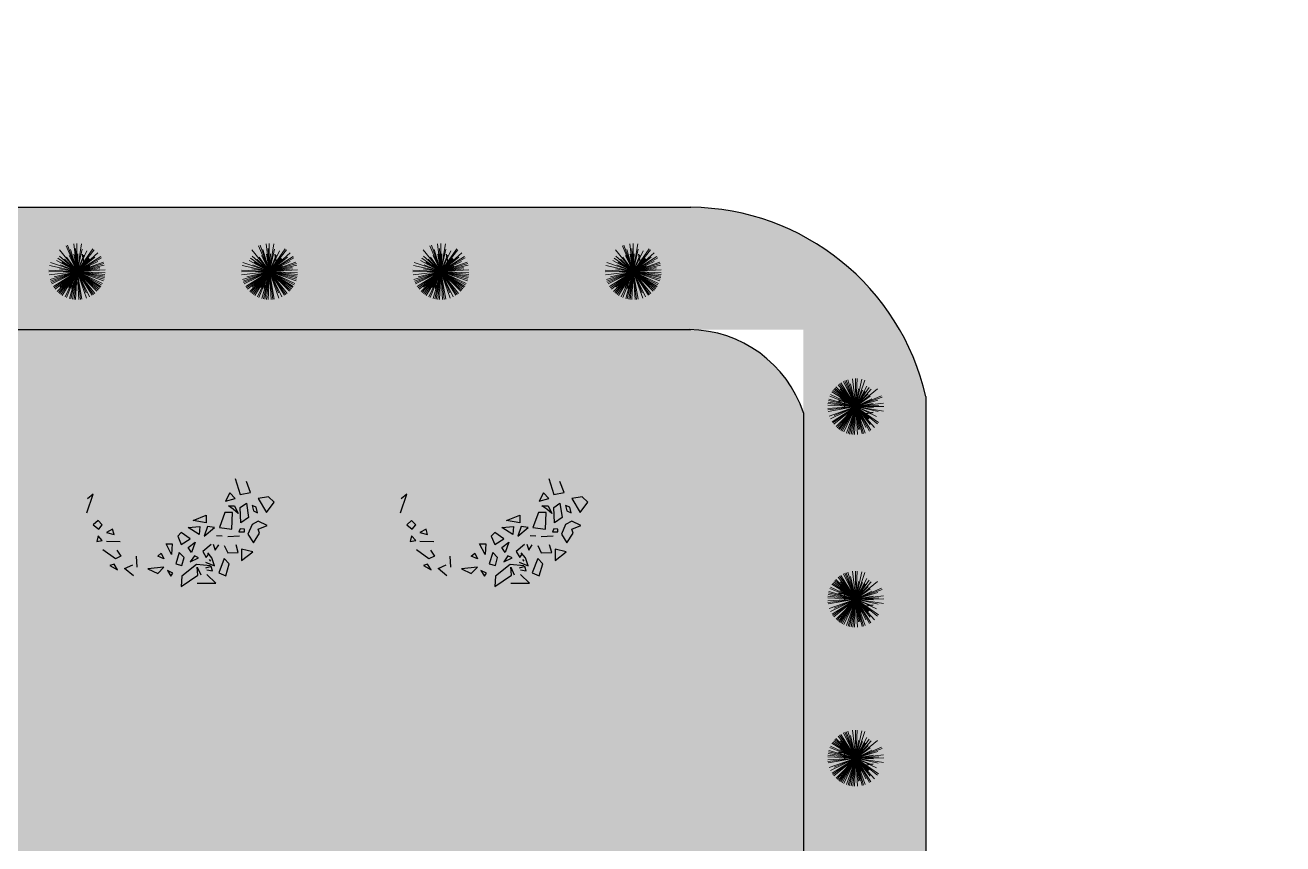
# Model space of a CAD drawing. Header units: millimetres. Extents: x -1544140 to 7445918, y -1294905 to 2019878.
# Drawn here: x 2049811 to 2052443, y 28277 to 29990 of the extents above; entities that cross this region are included whole.
import ezdxf

# ---------------------------------------------------------------- set-up
doc = ezdxf.new("R2010")
doc.units = ezdxf.units.MM
doc.header["$MEASUREMENT"] = 0
doc.layers.add('marc det', color=74, linetype='Continuous', lineweight=18)
picture_1 = doc.add_image_def('image5.png', size_in_pixel=(1482, 826))

msp = doc.modelspace()

# ---------------------------------------------------------------- hatches: boundary and pattern name
at = {"true_color": 0x8dc133, "transparency": 33554687}
h = msp.add_hatch(color=65, dxfattribs=at)
h.dxf.hatch_style = 1
h.paths.add_polyline_path([(2051695.9, 26910.2, -0.388077), (2051418.7, 26598), (2048355.9, 26598, -0.416277), (2047787.9, 27008.6), (2047787.9, 28978.7, -0.394381), (2048149.8, 29609), (2051192.1, 29609, -0.352206), (2051695.9, 29213.3)])
h.paths.add_polyline_path([(2048044, 26854.1), (2048044, 29352.9), (2051439.8, 29352.9), (2051439.8, 26854.1)], flags=16)
at = {"true_color": 0xb8d93f, "transparency": 33554687}
h = msp.add_hatch(color=63, dxfattribs=at)
h.dxf.hatch_style = 1
h.paths.add_polyline_path([(2051399.8, 26854.1, 0.351898), (2051439.8, 26907.7), (2051439.8, 29178.9, 0.326949), (2051193.8, 29352.9), (2048194.7, 29352.9, 0.386529), (2048044, 29013.2), (2048044, 27032.3, 0.417198), (2048331.2, 26854.1)])
at = {"layer": 'marc det'}
for points in [[(2050033.9, 29178.9), (2049995.4, 29168.5), (2049982.8, 29152.3), (2049959.6, 29119.7), (2049935.1, 29116.8), (2049931.9, 29088.7), (2049941.3, 29076.8), (2049934.2, 29058.9), (2049907.2, 29008.3), (2049915.9, 28990.8), (2049930.8, 28969), (2049931, 28949.8), (2049901.5, 28938.5), (2049942.6, 28935.6), (2049937.5, 28916.7), (2049950.8, 28902.9), (2049952.5, 28885.3), (2049972.7, 28863.2), (2049979.4, 28838.4), (2049998, 28824.2), (2050011.6, 28826.9), (2050029.4, 28816.7), (2050037.5, 28793.5), (2050043.2, 28764.4), (2050049.5, 28786.3), (2050068.9, 28803.8), (2050093.3, 28796.3), (2050109.5, 28785.7), (2050129.3, 28792.3), (2050150.4, 28792.4), (2050164, 28777.2), (2050169.4, 28794.7), (2050191.5, 28807.3), (2050214.6, 28806.4), (2050238.8, 28818), (2050246.1, 28834.5), (2050258.8, 28841.2), (2050275.8, 28844.5), (2050281.8, 28867.7), (2050293.3, 28880.9), (2050324.3, 28884.3), (2050348.2, 28879.4), (2050327.9, 28893.2), (2050312.6, 28908.1), (2050313.4, 28922), (2050327.2, 28941.2), (2050338.6, 28964), (2050336.6, 28982.9), (2050339.9, 29028.9), (2050378.3, 29048.8), (2050331.3, 29045.7), (2050318.3, 29067.2), (2050316.1, 29087.4), (2050301.9, 29114.8), (2050284.9, 29129.3), (2050277.1, 29151.1), (2050259.8, 29158.7), (2050237.2, 29174.9), (2050218.6, 29173.1), (2050219.1, 29204.3), (2050199.3, 29179.8), (2050192, 29199), (2050182.2, 29203.9), (2050158.7, 29210.8), (2050153.8, 29205.2), (2050110.3, 29202.1), (2050098.3, 29209.4), (2050077.1, 29201.1), (2050060.8, 29203.4), (2050044.2, 29224.8), (2050028.9, 29249.3), (2050035.2, 29225.8), (2050041.7, 29192.8)], [(2050690.1, 29178.9), (2050651.7, 29168.5), (2050639, 29152.3), (2050615.8, 29119.7), (2050591.4, 29116.8), (2050588.1, 29088.7), (2050597.5, 29076.8), (2050590.4, 29058.9), (2050563.4, 29008.3), (2050572.1, 28990.8), (2050587, 28969), (2050587.3, 28949.8), (2050557.8, 28938.5), (2050598.9, 28935.6), (2050593.8, 28916.7), (2050607.1, 28902.9), (2050608.7, 28885.3), (2050628.9, 28863.2), (2050635.6, 28838.4), (2050654.2, 28824.2), (2050667.8, 28826.9), (2050685.7, 28816.7), (2050693.7, 28793.5), (2050699.5, 28764.4), (2050705.7, 28786.3), (2050725.2, 28803.8), (2050749.6, 28796.3), (2050765.7, 28785.7), (2050785.6, 28792.3), (2050806.7, 28792.4), (2050820.2, 28777.2), (2050825.6, 28794.7), (2050847.8, 28807.3), (2050870.9, 28806.4), (2050895, 28818), (2050902.3, 28834.5), (2050915.1, 28841.2), (2050932, 28844.5), (2050938, 28867.7), (2050949.5, 28880.9), (2050980.6, 28884.3), (2051004.4, 28879.4), (2050984.1, 28893.2), (2050968.8, 28908.1), (2050969.6, 28922), (2050983.5, 28941.2), (2050994.8, 28964), (2050992.9, 28982.9), (2050996.2, 29028.9), (2051034.5, 29048.8), (2050987.6, 29045.7), (2050974.5, 29067.2), (2050972.3, 29087.4), (2050958.1, 29114.8), (2050941.2, 29129.3), (2050933.4, 29151.1), (2050916, 29158.7), (2050893.5, 29174.9), (2050874.8, 29173.1), (2050875.3, 29204.3), (2050855.5, 29179.8), (2050848.2, 29199), (2050838.4, 29203.9), (2050814.9, 29210.8), (2050810, 29205.2), (2050766.6, 29202.1), (2050754.6, 29209.4), (2050733.3, 29201.1), (2050717, 29203.4), (2050700.5, 29224.8), (2050685.1, 29249.3), (2050691.5, 29225.8), (2050698, 29192.8)]]:
    msp.add_hatch(color=102, dxfattribs=at).paths.add_polyline_path(points)

# ---------------------------------------------------------------- linework, layer by layer
at = {"color": 116, "lineweight": -2, "true_color": 0x136734}
for p, q in [((2049934.4, 29492.1), (2049931.1, 29510.9)), ((2050337.1, 29492.1), (2050333.8, 29510.9)), ((2050695.9, 29492.1), (2050692.6, 29510.9)), ((2051098.7, 29492.1), (2051095.4, 29510.9)), ((2051566.9, 29176.8), (2051585.7, 29180.2)), ((2051566.9, 28774.1), (2051585.7, 28777.4)), ((2051566.9, 28441.4), (2051585.7, 28444.7))]:
    msp.add_line(p, q, dxfattribs=at)
at = {"color": 116, "true_color": 0x136734}
for p, q in [((2049908.3, 29463.1), (2049908.3, 29438.2)), ((2050311, 29463.1), (2050311, 29438.2)), ((2050669.8, 29463.1), (2050669.8, 29438.2)), ((2051072.5, 29463.1), (2051072.5, 29438.2)), ((2049895.8, 29450.6), (2049920.7, 29450.6)), ((2050298.6, 29450.6), (2050323.5, 29450.6)), ((2050657.3, 29450.6), (2050682.2, 29450.6)), ((2051060.1, 29450.6), (2051085, 29450.6)), ((2051537.9, 29203), (2051513, 29203)), ((2051525.4, 29215.4), (2051525.4, 29190.5)), ((2051537.9, 28800.2), (2051513, 28800.2)), ((2051525.4, 28812.7), (2051525.4, 28787.8)), ((2051537.9, 28467.5), (2051513, 28467.5)), ((2051525.4, 28480), (2051525.4, 28455.1))]:
    msp.add_line(p, q, dxfattribs=at)
at = {"color": 96}
for p, q in [((2050250.7, 29041.7), (2050260.9, 29007.8)), ((2050907, 29041.7), (2050917.1, 29007.8)), ((2049940.2, 28969.3), (2049953.3, 29008.9)), ((2049953.3, 29008.9), (2049941.6, 28998.7)), ((2050239.1, 29011.2), (2050230.4, 28994.2)), ((2050250.7, 28999.9), (2050239.1, 29011.2)), ((2050260.9, 29007.8), (2050282.7, 29012.3)), ((2050282.7, 29012.3), (2050274, 29034.9)), ((2050596.4, 28969.3), (2050609.5, 29008.9)), ((2050609.5, 29008.9), (2050597.9, 28998.7)), ((2050895.4, 29011.2), (2050886.7, 28994.2)), ((2050907, 28999.9), (2050895.4, 29011.2)), ((2050917.1, 29007.8), (2050938.9, 29012.3)), ((2050938.9, 29012.3), (2050930.2, 29034.9)), ((2050230.4, 28994.2), (2050250.7, 28999.9)), ((2050236.2, 28984), (2050249.3, 28984)), ((2050246.4, 28977.2), (2050236.2, 28984)), ((2050249.3, 28984), (2050256.6, 28968.2)), ((2050260.9, 28980.6), (2050274, 28989.7)), ((2050274, 28989.7), (2050278.3, 28960.2)), ((2050294.3, 28981.7), (2050285.6, 28985.1)), ((2050285.6, 28985.1), (2050288.5, 28973.8)), ((2050320.4, 29003.2), (2050298.6, 28999.9)), ((2050298.6, 28999.9), (2050316.1, 28970.4)), ((2050316.1, 28970.4), (2050332, 28991.9)), ((2050332, 28991.9), (2050320.4, 29003.2)), ((2050886.7, 28994.2), (2050907, 28999.9)), ((2050892.5, 28984), (2050905.5, 28984)), ((2050902.6, 28977.2), (2050892.5, 28984)), ((2050905.5, 28984), (2050912.8, 28968.2)), ((2050917.1, 28980.6), (2050930.2, 28989.7)), ((2050930.2, 28989.7), (2050934.6, 28960.2)), ((2050950.5, 28981.7), (2050941.8, 28985.1)), ((2050941.8, 28985.1), (2050944.7, 28973.8)), ((2050976.6, 29003.2), (2050954.9, 28999.9)), ((2050954.9, 28999.9), (2050972.3, 28970.4)), ((2050972.3, 28970.4), (2050988.3, 28991.9)), ((2050988.3, 28991.9), (2050976.6, 29003.2)), ((2050162.2, 28953.4), (2050189.8, 28964.8)), ((2050189.8, 28964.8), (2050189.8, 28948.9)), ((2050229, 28970.4), (2050217.4, 28938.7)), ((2050244.9, 28970.4), (2050229, 28970.4)), ((2050243.5, 28935.3), (2050244.9, 28970.4)), ((2050256.6, 28968.2), (2050246.4, 28977.2)), ((2050262.4, 28948.9), (2050260.9, 28980.6)), ((2050278.3, 28960.2), (2050262.4, 28948.9)), ((2050288.5, 28973.8), (2050297.2, 28969.3)), ((2050297.2, 28969.3), (2050294.3, 28981.7)), ((2050818.5, 28953.4), (2050846, 28964.8)), ((2050846, 28964.8), (2050846, 28948.9)), ((2050885.2, 28970.4), (2050873.6, 28938.7)), ((2050901.2, 28970.4), (2050885.2, 28970.4)), ((2050899.7, 28935.3), (2050901.2, 28970.4)), ((2050912.8, 28968.2), (2050902.6, 28977.2)), ((2050918.6, 28948.9), (2050917.1, 28980.6)), ((2050934.6, 28960.2), (2050918.6, 28948.9)), ((2050944.7, 28973.8), (2050953.4, 28969.3)), ((2050953.4, 28969.3), (2050950.5, 28981.7)), ((2049963.4, 28953.4), (2049953.3, 28944.4)), ((2049953.3, 28944.4), (2049964.9, 28935.3)), ((2049972.1, 28944.4), (2049963.4, 28953.4)), ((2049964.9, 28935.3), (2049972.1, 28944.4)), ((2049993.9, 28935.3), (2049980.8, 28928.5)), ((2049996.8, 28924), (2049993.9, 28935.3)), ((2050152.1, 28938.7), (2050176.7, 28941)), ((2050175.3, 28924), (2050152.1, 28938.7)), ((2050189.8, 28948.9), (2050162.2, 28953.4)), ((2050176.7, 28941), (2050175.3, 28924)), ((2050192.7, 28941), (2050185.4, 28920.6)), ((2050185.4, 28920.6), (2050207.2, 28938.7)), ((2050207.2, 28938.7), (2050192.7, 28941)), ((2050217.4, 28938.7), (2050243.5, 28935.3)), ((2050260.9, 28936.4), (2050258, 28929.7)), ((2050269.6, 28935.3), (2050260.9, 28936.4)), ((2050269.6, 28929.7), (2050269.6, 28935.3)), ((2050285.6, 28945.5), (2050276.9, 28925.1)), ((2050298.6, 28952.3), (2050285.6, 28945.5)), ((2050317.5, 28943.2), (2050298.6, 28952.3)), ((2050298.6, 28935.3), (2050317.5, 28943.2)), ((2050301.6, 28927.4), (2050298.6, 28935.3)), ((2050619.6, 28953.4), (2050609.5, 28944.4)), ((2050609.5, 28944.4), (2050621.1, 28935.3)), ((2050628.4, 28944.4), (2050619.6, 28953.4)), ((2050621.1, 28935.3), (2050628.4, 28944.4)), ((2050650.1, 28935.3), (2050637.1, 28928.5)), ((2050653, 28924), (2050650.1, 28935.3)), ((2050808.3, 28938.7), (2050833, 28941)), ((2050831.5, 28924), (2050808.3, 28938.7)), ((2050846, 28948.9), (2050818.5, 28953.4)), ((2050833, 28941), (2050831.5, 28924)), ((2050848.9, 28941), (2050841.7, 28920.6)), ((2050841.7, 28920.6), (2050863.5, 28938.7)), ((2050863.5, 28938.7), (2050848.9, 28941)), ((2050873.6, 28938.7), (2050899.7, 28935.3)), ((2050917.1, 28936.4), (2050914.2, 28929.7)), ((2050925.9, 28935.3), (2050917.1, 28936.4)), ((2050925.9, 28929.7), (2050925.9, 28935.3)), ((2050941.8, 28945.5), (2050933.1, 28925.1)), ((2050954.9, 28952.3), (2050941.8, 28945.5)), ((2050973.7, 28943.2), (2050954.9, 28952.3)), ((2050954.9, 28935.3), (2050973.7, 28943.2)), ((2050957.8, 28927.4), (2050954.9, 28935.3)), ((2049963.4, 28921.7), (2049960.5, 28909.3)), ((2049960.5, 28909.3), (2049972.1, 28911.6)), ((2049972.1, 28911.6), (2049963.4, 28921.7)), ((2049980.8, 28928.5), (2049996.8, 28924)), ((2049980.8, 28910.4), (2050009.9, 28909.3)), ((2050117.2, 28882.1), (2050105.6, 28904.8)), ((2050105.6, 28904.8), (2050118.7, 28904.8)), ((2050118.7, 28904.8), (2050117.2, 28882.1)), ((2050137.6, 28928.5), (2050130.3, 28920.6)), ((2050130.3, 28920.6), (2050137.6, 28903.6)), ((2050156.4, 28914.9), (2050137.6, 28928.5)), ((2050137.6, 28903.6), (2050156.4, 28914.9)), ((2050152.1, 28896.8), (2050166.6, 28908.2)), ((2050166.6, 28908.2), (2050159.3, 28886.7)), ((2050200, 28903.6), (2050182.5, 28888.9)), ((2050204.4, 28903.8), (2050208.7, 28891.3)), ((2050223.2, 28920.6), (2050211.6, 28921.7)), ((2050259.5, 28920.6), (2050234.8, 28919.5)), ((2050258, 28929.7), (2050269.6, 28929.7)), ((2050276.9, 28925.1), (2050288.5, 28907)), ((2050288.5, 28907), (2050301.6, 28927.4)), ((2050619.6, 28921.7), (2050616.7, 28909.3)), ((2050616.7, 28909.3), (2050628.4, 28911.6)), ((2050628.4, 28911.6), (2050619.6, 28921.7)), ((2050637.1, 28928.5), (2050653, 28924)), ((2050637.1, 28910.4), (2050666.1, 28909.3)), ((2050773.5, 28882.1), (2050761.9, 28904.8)), ((2050761.9, 28904.8), (2050774.9, 28904.8)), ((2050774.9, 28904.8), (2050773.5, 28882.1)), ((2050793.8, 28928.5), (2050786.5, 28920.6)), ((2050786.5, 28920.6), (2050793.8, 28903.6)), ((2050812.7, 28914.9), (2050793.8, 28928.5)), ((2050793.8, 28903.6), (2050812.7, 28914.9)), ((2050808.3, 28896.8), (2050822.8, 28908.2)), ((2050822.8, 28908.2), (2050815.6, 28886.7)), ((2050856.2, 28903.6), (2050838.8, 28888.9)), ((2050860.6, 28903.8), (2050865, 28891.3)), ((2050879.4, 28920.6), (2050867.8, 28921.7)), ((2050915.7, 28920.6), (2050891, 28919.5)), ((2050914.2, 28929.7), (2050925.9, 28929.7)), ((2050933.1, 28925.1), (2050944.7, 28907)), ((2050944.7, 28907), (2050957.8, 28927.4)), ((2049999.8, 28873.2), (2049973.7, 28892.5)), ((2050011.4, 28878.9), (2049999.8, 28873.2)), ((2050002.7, 28891.3), (2050011.4, 28878.9)), ((2050043.2, 28878.7), (2050044.7, 28856.1)), ((2050088.2, 28878.7), (2050095.5, 28885.5)), ((2050101.3, 28873.1), (2050088.2, 28878.7)), ((2050095.5, 28885.5), (2050101.3, 28873.1)), ((2050133.2, 28886.7), (2050126, 28862.9)), ((2050143.4, 28876.5), (2050133.2, 28886.7)), ((2050159.3, 28886.7), (2050152.1, 28896.8)), ((2050165.1, 28879.9), (2050156.4, 28867.4)), ((2050173.8, 28875.3), (2050165.1, 28879.9)), ((2050182.5, 28888.9), (2050189.8, 28876.5)), ((2050189.8, 28876.5), (2050195.6, 28884.4)), ((2050201.5, 28875.5), (2050192.8, 28885.7)), ((2050208.7, 28891.3), (2050216, 28902.7)), ((2050227.6, 28901.5), (2050234.9, 28885.7)), ((2050234.9, 28885.7), (2050256.6, 28886.8)), ((2050256.6, 28886.8), (2050252.3, 28902.7)), ((2050287, 28887.8), (2050263.8, 28893.4)), ((2050263.8, 28893.4), (2050263.8, 28869.7)), ((2050263.8, 28869.7), (2050287, 28887.8)), ((2050656, 28873.2), (2050629.9, 28892.5)), ((2050667.6, 28878.9), (2050656, 28873.2)), ((2050658.9, 28891.3), (2050667.6, 28878.9)), ((2050699.5, 28878.7), (2050700.9, 28856.1)), ((2050744.5, 28878.7), (2050751.7, 28885.5)), ((2050757.5, 28873.1), (2050744.5, 28878.7)), ((2050751.7, 28885.5), (2050757.5, 28873.1)), ((2050789.4, 28886.7), (2050782.2, 28862.9)), ((2050799.6, 28876.5), (2050789.4, 28886.7)), ((2050815.6, 28886.7), (2050808.3, 28896.8)), ((2050821.4, 28879.9), (2050812.7, 28867.4)), ((2050830.1, 28875.3), (2050821.4, 28879.9)), ((2050838.8, 28888.9), (2050846, 28876.5)), ((2050846, 28876.5), (2050851.8, 28884.4)), ((2050857.7, 28875.5), (2050849, 28885.7)), ((2050865, 28891.3), (2050872.2, 28902.7)), ((2050883.9, 28901.5), (2050891.1, 28885.7)), ((2050891.1, 28885.7), (2050912.9, 28886.8)), ((2050912.9, 28886.8), (2050908.5, 28902.7)), ((2050943.3, 28887.8), (2050920, 28893.4)), ((2050920, 28893.4), (2050920, 28869.7)), ((2050920, 28869.7), (2050943.3, 28887.8)), ((2049996.9, 28861.9), (2049988.2, 28859.6)), ((2049988.2, 28859.6), (2050004.1, 28850.6)), ((2050004.1, 28850.6), (2049996.9, 28861.9)), ((2050018.6, 28852.8), (2050036.1, 28860.8)), ((2050037.5, 28838.1), (2050018.6, 28852.8)), ((2050101.3, 28856.1), (2050067.9, 28852.7)), ((2050067.9, 28852.7), (2050088.2, 28842.5)), ((2050088.2, 28842.5), (2050101.3, 28856.1)), ((2050126, 28862.9), (2050139, 28859.5)), ((2050139, 28859.5), (2050143.4, 28876.5)), ((2050169.5, 28861.7), (2050139, 28836.9)), ((2050156.4, 28867.4), (2050173.8, 28875.3)), ((2050198.5, 28858.4), (2050169.5, 28861.7)), ((2050172.4, 28839.1), (2050170.9, 28856.1)), ((2050170.9, 28856.1), (2050178.2, 28840.2)), ((2050188.4, 28866.4), (2050207.3, 28858.5)), ((2050200, 28857.4), (2050188.4, 28854)), ((2050195.6, 28871.9), (2050198.5, 28868.5)), ((2050202.9, 28848.3), (2050200, 28857.4)), ((2050207.3, 28858.5), (2050201.5, 28875.5)), ((2050227.6, 28874.3), (2050216, 28843.8)), ((2050237.8, 28863), (2050227.6, 28874.3)), ((2050230.5, 28838.1), (2050237.8, 28863)), ((2050653.1, 28861.9), (2050644.4, 28859.6)), ((2050644.4, 28859.6), (2050660.4, 28850.6)), ((2050660.4, 28850.6), (2050653.1, 28861.9)), ((2050674.9, 28852.8), (2050692.3, 28860.8)), ((2050693.7, 28838.1), (2050674.9, 28852.8)), ((2050757.5, 28856.1), (2050724.1, 28852.7)), ((2050724.1, 28852.7), (2050744.5, 28842.5)), ((2050744.5, 28842.5), (2050757.5, 28856.1)), ((2050782.2, 28862.9), (2050795.2, 28859.5)), ((2050795.2, 28859.5), (2050799.6, 28876.5)), ((2050825.7, 28861.7), (2050795.2, 28836.9)), ((2050812.7, 28867.4), (2050830.1, 28875.3)), ((2050854.8, 28858.4), (2050825.7, 28861.7)), ((2050828.6, 28839.1), (2050827.2, 28856.1)), ((2050827.2, 28856.1), (2050834.4, 28840.2)), ((2050844.7, 28866.4), (2050863.5, 28858.5)), ((2050856.3, 28857.4), (2050844.7, 28854)), ((2050851.8, 28871.9), (2050854.8, 28868.5)), ((2050859.2, 28848.3), (2050856.3, 28857.4)), ((2050863.5, 28858.5), (2050857.7, 28875.5)), ((2050883.9, 28874.3), (2050872.2, 28843.8)), ((2050894, 28863), (2050883.9, 28874.3)), ((2050886.8, 28838.1), (2050894, 28863)), ((2050120.2, 28843.6), (2050108.5, 28849.3)), ((2050108.5, 28849.3), (2050115.8, 28836.9)), ((2050115.8, 28836.9), (2050120.2, 28843.6)), ((2050137.6, 28815.3), (2050172.4, 28839.1)), ((2050139, 28836.9), (2050137.6, 28815.3)), ((2050191.3, 28850.6), (2050202.9, 28848.3)), ((2050210.2, 28822.3), (2050191.3, 28840.4)), ((2050216, 28843.8), (2050230.5, 28838.1)), ((2050776.4, 28843.6), (2050764.8, 28849.3)), ((2050764.8, 28849.3), (2050772, 28836.9)), ((2050772, 28836.9), (2050776.4, 28843.6)), ((2050793.8, 28815.3), (2050828.6, 28839.1)), ((2050795.2, 28836.9), (2050793.8, 28815.3)), ((2050847.6, 28850.6), (2050859.2, 28848.3)), ((2050866.4, 28822.3), (2050847.6, 28840.4)), ((2050872.2, 28843.8), (2050886.8, 28838.1)), ((2050171, 28822.3), (2050210.2, 28822.3)), ((2050827.2, 28822.3), (2050866.4, 28822.3))]:
    msp.add_line(p, q, dxfattribs=at)
for points in [[(2048149.8, 29609), (2051203.8, 29609)], [(2048194.7, 29352.9), (2051203.8, 29352.9)], [(2051695.9, 29213.3), (2051695.9, 26901.4)], [(2051439.8, 29178.9), (2051439.8, 26901.4)]]:
    msp.add_lwpolyline(points)
for radius, start in [(511.2, 13.0477), (255.1, 18.5111)]:
    msp.add_arc((2051198, 29097.9), radius, start, 89.3419)
at = {"layer": 'marc det', "color": 116, "true_color": 0x136734}
for p, q in [((2049919.4, 29474.5), (2049882.5, 29520.2)), ((2049919.4, 29474.5), (2049896.6, 29528.6)), ((2049919.4, 29474.5), (2049899.6, 29529.8)), ((2049919.4, 29474.5), (2049905.7, 29520.9)), ((2049919.4, 29474.5), (2049912.4, 29532.8)), ((2049919.4, 29474.5), (2049912.9, 29511)), ((2049919.4, 29474.5), (2049916.4, 29522.7)), ((2049918.8, 29473.8), (2049952.5, 29521.9)), ((2049952.5, 29521.9), (2049918.8, 29473.8)), ((2049918.8, 29473.8), (2049955.2, 29520)), ((2049919.4, 29474.5), (2049919, 29533.2)), ((2049919.4, 29474.5), (2049928.9, 29532.4)), ((2049919.4, 29474.5), (2049929.8, 29521.6)), ((2049919.4, 29474.5), (2049940, 29518)), ((2049919.4, 29474.5), (2049962.9, 29513.9)), ((2049919.4, 29474.5), (2049921.2, 29511.5)), ((2050322.1, 29474.5), (2050285.2, 29520.2)), ((2050322.1, 29474.5), (2050299.3, 29528.6)), ((2050322.1, 29474.5), (2050302.4, 29529.8)), ((2050322.1, 29474.5), (2050308.4, 29520.9)), ((2050322.1, 29474.5), (2050315.2, 29532.8)), ((2050322.1, 29474.5), (2050315.7, 29511)), ((2050322.1, 29474.5), (2050319.1, 29522.7)), ((2050321.6, 29473.8), (2050355.3, 29521.9)), ((2050355.3, 29521.9), (2050321.6, 29473.8)), ((2050321.6, 29473.8), (2050357.9, 29520)), ((2050322.1, 29474.5), (2050321.8, 29533.2)), ((2050322.1, 29474.5), (2050331.6, 29532.4)), ((2050322.1, 29474.5), (2050332.6, 29521.6)), ((2050322.1, 29474.5), (2050342.8, 29518)), ((2050322.1, 29474.5), (2050365.7, 29513.9)), ((2050322.1, 29474.5), (2050324, 29511.5)), ((2050680.9, 29474.5), (2050644, 29520.2)), ((2050680.9, 29474.5), (2050658.1, 29528.6)), ((2050680.9, 29474.5), (2050661.2, 29529.8)), ((2050680.9, 29474.5), (2050667.2, 29520.9)), ((2050680.9, 29474.5), (2050674, 29532.8)), ((2050680.9, 29474.5), (2050674.5, 29511)), ((2050680.9, 29474.5), (2050677.9, 29522.7)), ((2050680.3, 29473.8), (2050714, 29521.9)), ((2050714, 29521.9), (2050680.3, 29473.8)), ((2050680.3, 29473.8), (2050716.7, 29520)), ((2050680.9, 29474.5), (2050680.5, 29533.2)), ((2050680.9, 29474.5), (2050690.4, 29532.4)), ((2050680.9, 29474.5), (2050691.4, 29521.6)), ((2050680.9, 29474.5), (2050701.6, 29518)), ((2050680.9, 29474.5), (2050724.5, 29513.9)), ((2050680.9, 29474.5), (2050682.8, 29511.5)), ((2051083.6, 29474.5), (2051046.7, 29520.2)), ((2051083.6, 29474.5), (2051060.8, 29528.6)), ((2051083.6, 29474.5), (2051063.9, 29529.8)), ((2051083.6, 29474.5), (2051070, 29520.9)), ((2051083.6, 29474.5), (2051076.7, 29532.8)), ((2051083.6, 29474.5), (2051077.2, 29511)), ((2051083.6, 29474.5), (2051080.6, 29522.7)), ((2051083.1, 29473.8), (2051116.8, 29521.9)), ((2051116.8, 29521.9), (2051083.1, 29473.8)), ((2051083.1, 29473.8), (2051119.4, 29520)), ((2051083.6, 29474.5), (2051083.3, 29533.2)), ((2051083.6, 29474.5), (2051093.1, 29532.4)), ((2051083.6, 29474.5), (2051094.1, 29521.6)), ((2051083.6, 29474.5), (2051104.3, 29518)), ((2051083.6, 29474.5), (2051127.2, 29513.9)), ((2051083.6, 29474.5), (2051085.5, 29511.5)), ((2049919.4, 29474.5), (2049862, 29487.2)), ((2049919.4, 29474.5), (2049863.8, 29493.5)), ((2049919.4, 29474.5), (2049876.6, 29497.7)), ((2049919.4, 29474.5), (2049879.5, 29502.4)), ((2049879.5, 29502.4), (2049919.4, 29474.5)), ((2049919.4, 29474.5), (2049882.9, 29506.6)), ((2049919.4, 29474.5), (2049884.7, 29488.6)), ((2049919.4, 29474.5), (2049887.6, 29494.2)), ((2049919.4, 29474.5), (2049892.8, 29500.7)), ((2049919.4, 29474.5), (2049897.6, 29504.7)), ((2049919.4, 29474.5), (2049903, 29507.9)), ((2049919.4, 29474.5), (2049933.3, 29508.7)), ((2049919.4, 29474.5), (2049968.9, 29506)), ((2049919.4, 29474.5), (2049956.9, 29504.7)), ((2049919.4, 29474.5), (2049970.6, 29503.2)), ((2049919.4, 29474.5), (2049943.8, 29502.2)), ((2049919.4, 29474.5), (2049945.4, 29500.8)), ((2049919.4, 29474.5), (2049962.7, 29495.6)), ((2049919.4, 29474.5), (2049974.7, 29494.2)), ((2049919.4, 29474.5), (2049975.7, 29491.1)), ((2049919.4, 29474.5), (2049976.5, 29487.9)), ((2049919.4, 29474.5), (2049946.4, 29485.9)), ((2049919.4, 29474.5), (2049966.9, 29482.8)), ((2050322.1, 29474.5), (2050264.8, 29487.2)), ((2050322.1, 29474.5), (2050266.6, 29493.5)), ((2050322.1, 29474.5), (2050279.4, 29497.7)), ((2050322.1, 29474.5), (2050282.3, 29502.4)), ((2050282.3, 29502.4), (2050322.1, 29474.5)), ((2050322.1, 29474.5), (2050285.7, 29506.6)), ((2050322.1, 29474.5), (2050287.4, 29488.6)), ((2050322.1, 29474.5), (2050290.3, 29494.2)), ((2050322.1, 29474.5), (2050295.5, 29500.7)), ((2050322.1, 29474.5), (2050300.4, 29504.7)), ((2050322.1, 29474.5), (2050305.8, 29507.9)), ((2050322.1, 29474.5), (2050336.1, 29508.7)), ((2050322.1, 29474.5), (2050371.7, 29506)), ((2050322.1, 29474.5), (2050359.6, 29504.7)), ((2050322.1, 29474.5), (2050373.3, 29503.2)), ((2050322.1, 29474.5), (2050346.6, 29502.2)), ((2050322.1, 29474.5), (2050348.1, 29500.8)), ((2050322.1, 29474.5), (2050365.4, 29495.6)), ((2050322.1, 29474.5), (2050377.4, 29494.2)), ((2050322.1, 29474.5), (2050378.5, 29491.1)), ((2050322.1, 29474.5), (2050379.3, 29487.9)), ((2050322.1, 29474.5), (2050349.2, 29485.9)), ((2050322.1, 29474.5), (2050369.6, 29482.8)), ((2050680.9, 29474.5), (2050623.6, 29487.2)), ((2050680.9, 29474.5), (2050625.3, 29493.5)), ((2050680.9, 29474.5), (2050638.2, 29497.7)), ((2050680.9, 29474.5), (2050641.1, 29502.4)), ((2050641.1, 29502.4), (2050680.9, 29474.5)), ((2050680.9, 29474.5), (2050644.5, 29506.6)), ((2050680.9, 29474.5), (2050646.2, 29488.6)), ((2050680.9, 29474.5), (2050649.1, 29494.2)), ((2050680.9, 29474.5), (2050654.3, 29500.7)), ((2050680.9, 29474.5), (2050659.1, 29504.7)), ((2050680.9, 29474.5), (2050664.5, 29507.9)), ((2050680.9, 29474.5), (2050694.9, 29508.7)), ((2050680.9, 29474.5), (2050730.4, 29506)), ((2050680.9, 29474.5), (2050718.4, 29504.7)), ((2050680.9, 29474.5), (2050732.1, 29503.2)), ((2050680.9, 29474.5), (2050705.4, 29502.2)), ((2050680.9, 29474.5), (2050706.9, 29500.8)), ((2050680.9, 29474.5), (2050724.2, 29495.6)), ((2050680.9, 29474.5), (2050736.2, 29494.2)), ((2050680.9, 29474.5), (2050737.2, 29491.1)), ((2050680.9, 29474.5), (2050738.1, 29487.9)), ((2050680.9, 29474.5), (2050708, 29485.9)), ((2050680.9, 29474.5), (2050728.4, 29482.8)), ((2051083.6, 29474.5), (2051026.3, 29487.2)), ((2051083.6, 29474.5), (2051028.1, 29493.5)), ((2051083.6, 29474.5), (2051040.9, 29497.7)), ((2051083.6, 29474.5), (2051043.8, 29502.4)), ((2051043.8, 29502.4), (2051083.6, 29474.5)), ((2051083.6, 29474.5), (2051047.2, 29506.6)), ((2051083.6, 29474.5), (2051048.9, 29488.6)), ((2051083.6, 29474.5), (2051051.8, 29494.2)), ((2051083.6, 29474.5), (2051057.1, 29500.7)), ((2051083.6, 29474.5), (2051061.9, 29504.7)), ((2051083.6, 29474.5), (2051067.3, 29507.9)), ((2051083.6, 29474.5), (2051097.6, 29508.7)), ((2051083.6, 29474.5), (2051133.2, 29506)), ((2051083.6, 29474.5), (2051121.2, 29504.7)), ((2051083.6, 29474.5), (2051134.9, 29503.2)), ((2051083.6, 29474.5), (2051108.1, 29502.2)), ((2051083.6, 29474.5), (2051109.6, 29500.8)), ((2051083.6, 29474.5), (2051127, 29495.6)), ((2051083.6, 29474.5), (2051139, 29494.2)), ((2051083.6, 29474.5), (2051140, 29491.1)), ((2051083.6, 29474.5), (2051140.8, 29487.9)), ((2051083.6, 29474.5), (2051110.7, 29485.9)), ((2051083.6, 29474.5), (2051131.2, 29482.8)), ((2049919.4, 29474.5), (2049860.6, 29474.1)), ((2049919.4, 29474.5), (2049860.7, 29477.4)), ((2049919.4, 29474.5), (2049861, 29467.5)), ((2049919.4, 29474.5), (2049863, 29457.9)), ((2049919.4, 29474.5), (2049864, 29454.7)), ((2049919.4, 29474.5), (2049865.2, 29451.7)), ((2049919.4, 29474.5), (2049866.6, 29448.7)), ((2049919.4, 29474.5), (2049869.8, 29442.9)), ((2049919.4, 29474.5), (2049871.7, 29440.2)), ((2049919.4, 29474.5), (2049871.8, 29463.3)), ((2049919.4, 29474.5), (2049873.7, 29437.6)), ((2049919.4, 29474.5), (2049878.1, 29432.7)), ((2049919.4, 29474.5), (2049880.5, 29430.4)), ((2049919.4, 29474.5), (2049882.3, 29480.5)), ((2049919.4, 29474.5), (2049883, 29428.3)), ((2049919.4, 29474.5), (2049883.1, 29441.7)), ((2049885.7, 29426.4), (2049919.4, 29474.5)), ((2049919.4, 29474.5), (2049885.7, 29426.4)), ((2049919.4, 29474.5), (2049888.4, 29424.5)), ((2049919.4, 29474.5), (2049894.2, 29421.4)), ((2049919.4, 29474.5), (2049897.2, 29420.1)), ((2049919.4, 29474.5), (2049901.3, 29441.4)), ((2049919.4, 29474.5), (2049903.4, 29417.9)), ((2049919.4, 29474.5), (2049906.6, 29417.1)), ((2049919.4, 29474.5), (2049909.9, 29416.5)), ((2049919.4, 29474.5), (2049913.1, 29416.1)), ((2049919.4, 29474.5), (2049916.4, 29415.8)), ((2049919.4, 29474.5), (2049967.3, 29480.1)), ((2049919.4, 29474.5), (2049978, 29478.1)), ((2049919.4, 29474.5), (2049978, 29471.5)), ((2049919.4, 29474.5), (2049939.1, 29419.1)), ((2049919.4, 29474.5), (2049926.3, 29416.1)), ((2049919.4, 29474.5), (2049929.5, 29416.6)), ((2049919.4, 29474.5), (2049923, 29415.8)), ((2049919.4, 29474.5), (2049938.3, 29429.6)), ((2049919.4, 29474.5), (2049945.2, 29421.7)), ((2049919.4, 29474.5), (2049950.9, 29424.9)), ((2049919.4, 29474.5), (2049953.6, 29426.8)), ((2049919.4, 29474.5), (2049956.3, 29428.8)), ((2049919.4, 29474.5), (2049961.1, 29433.2)), ((2049919.4, 29474.5), (2049963.4, 29435.6)), ((2049919.4, 29474.5), (2049965.5, 29438.1)), ((2049967.5, 29440.8), (2049919.4, 29474.5)), ((2049919.4, 29474.5), (2049969.3, 29443.5)), ((2049919.4, 29474.5), (2049970.9, 29446.4)), ((2049919.4, 29474.5), (2049972.4, 29449.3)), ((2049919.4, 29474.5), (2049976.7, 29461.7)), ((2049919.4, 29474.5), (2049977.3, 29465)), ((2049919.4, 29474.5), (2049977.8, 29468.2)), ((2049919.4, 29474.5), (2049974.9, 29455.4)), ((2049919.4, 29474.5), (2049975.9, 29458.5)), ((2050322.1, 29474.5), (2050263.4, 29477.4)), ((2050322.1, 29474.5), (2050263.4, 29474.1)), ((2050322.1, 29474.5), (2050263.8, 29467.5)), ((2050322.1, 29474.5), (2050265.8, 29457.9)), ((2050322.1, 29474.5), (2050266.8, 29454.7)), ((2050322.1, 29474.5), (2050268, 29451.7)), ((2050322.1, 29474.5), (2050269.3, 29448.7)), ((2050322.1, 29474.5), (2050272.6, 29442.9)), ((2050322.1, 29474.5), (2050274.4, 29440.2)), ((2050322.1, 29474.5), (2050274.5, 29463.3)), ((2050322.1, 29474.5), (2050276.4, 29437.6)), ((2050322.1, 29474.5), (2050280.8, 29432.7)), ((2050322.1, 29474.5), (2050283.2, 29430.4)), ((2050322.1, 29474.5), (2050285.1, 29480.5)), ((2050322.1, 29474.5), (2050285.8, 29428.3)), ((2050322.1, 29474.5), (2050285.8, 29441.7)), ((2050288.4, 29426.4), (2050322.1, 29474.5)), ((2050322.1, 29474.5), (2050288.4, 29426.4)), ((2050322.1, 29474.5), (2050291.2, 29424.5)), ((2050322.1, 29474.5), (2050296.9, 29421.4)), ((2050322.1, 29474.5), (2050300, 29420.1)), ((2050322.1, 29474.5), (2050304.1, 29441.4)), ((2050322.1, 29474.5), (2050306.2, 29417.9)), ((2050322.1, 29474.5), (2050309.4, 29417.1)), ((2050322.1, 29474.5), (2050312.6, 29416.5)), ((2050322.1, 29474.5), (2050315.9, 29416.1)), ((2050322.1, 29474.5), (2050319.2, 29415.8)), ((2050322.1, 29474.5), (2050370.1, 29480.1)), ((2050322.1, 29474.5), (2050380.7, 29478.1)), ((2050322.1, 29474.5), (2050380.8, 29471.5)), ((2050322.1, 29474.5), (2050341.8, 29419.1)), ((2050322.1, 29474.5), (2050329, 29416.1)), ((2050322.1, 29474.5), (2050332.3, 29416.6)), ((2050322.1, 29474.5), (2050325.8, 29415.8)), ((2050322.1, 29474.5), (2050341, 29429.6)), ((2050322.1, 29474.5), (2050347.9, 29421.7)), ((2050322.1, 29474.5), (2050353.7, 29424.9)), ((2050322.1, 29474.5), (2050356.4, 29426.8)), ((2050322.1, 29474.5), (2050359, 29428.8)), ((2050322.1, 29474.5), (2050363.9, 29433.2)), ((2050322.1, 29474.5), (2050366.1, 29435.6)), ((2050322.1, 29474.5), (2050368.3, 29438.1)), ((2050370.2, 29440.8), (2050322.1, 29474.5)), ((2050322.1, 29474.5), (2050372, 29443.5)), ((2050322.1, 29474.5), (2050373.7, 29446.4)), ((2050322.1, 29474.5), (2050375.2, 29449.3)), ((2050322.1, 29474.5), (2050379.5, 29461.7)), ((2050322.1, 29474.5), (2050380.1, 29465)), ((2050322.1, 29474.5), (2050380.5, 29468.2)), ((2050322.1, 29474.5), (2050377.7, 29455.4)), ((2050322.1, 29474.5), (2050378.6, 29458.5)), ((2050680.9, 29474.5), (2050622.2, 29477.4)), ((2050680.9, 29474.5), (2050622.2, 29474.1)), ((2050680.9, 29474.5), (2050622.6, 29467.5)), ((2050680.9, 29474.5), (2050624.5, 29457.9)), ((2050680.9, 29474.5), (2050625.6, 29454.7)), ((2050680.9, 29474.5), (2050626.8, 29451.7)), ((2050680.9, 29474.5), (2050628.1, 29448.7)), ((2050680.9, 29474.5), (2050631.3, 29442.9)), ((2050680.9, 29474.5), (2050633.2, 29440.2)), ((2050680.9, 29474.5), (2050633.3, 29463.3)), ((2050680.9, 29474.5), (2050635.2, 29437.6)), ((2050680.9, 29474.5), (2050639.6, 29432.7)), ((2050680.9, 29474.5), (2050642, 29430.4)), ((2050680.9, 29474.5), (2050643.8, 29480.5)), ((2050680.9, 29474.5), (2050644.5, 29428.3)), ((2050680.9, 29474.5), (2050644.6, 29441.7)), ((2050647.2, 29426.4), (2050680.9, 29474.5)), ((2050680.9, 29474.5), (2050647.2, 29426.4)), ((2050680.9, 29474.5), (2050649.9, 29424.5)), ((2050680.9, 29474.5), (2050655.7, 29421.4)), ((2050680.9, 29474.5), (2050658.7, 29420.1)), ((2050680.9, 29474.5), (2050662.9, 29441.4)), ((2050680.9, 29474.5), (2050665, 29417.9)), ((2050680.9, 29474.5), (2050668.2, 29417.1)), ((2050680.9, 29474.5), (2050671.4, 29416.5)), ((2050680.9, 29474.5), (2050674.7, 29416.1)), ((2050680.9, 29474.5), (2050677.9, 29415.8)), ((2050680.9, 29474.5), (2050728.8, 29480.1)), ((2050680.9, 29474.5), (2050739.5, 29478.1)), ((2050680.9, 29474.5), (2050739.6, 29471.5)), ((2050680.9, 29474.5), (2050700.6, 29419.1)), ((2050680.9, 29474.5), (2050687.8, 29416.1)), ((2050680.9, 29474.5), (2050691.1, 29416.6)), ((2050680.9, 29474.5), (2050684.5, 29415.8)), ((2050680.9, 29474.5), (2050699.8, 29429.6)), ((2050680.9, 29474.5), (2050706.7, 29421.7)), ((2050680.9, 29474.5), (2050712.4, 29424.9)), ((2050680.9, 29474.5), (2050715.2, 29426.8)), ((2050680.9, 29474.5), (2050717.8, 29428.8)), ((2050680.9, 29474.5), (2050722.7, 29433.2)), ((2050680.9, 29474.5), (2050724.9, 29435.6)), ((2050680.9, 29474.5), (2050727, 29438.1)), ((2050729, 29440.8), (2050680.9, 29474.5)), ((2050680.9, 29474.5), (2050730.8, 29443.5)), ((2050680.9, 29474.5), (2050732.5, 29446.4)), ((2050680.9, 29474.5), (2050734, 29449.3)), ((2050680.9, 29474.5), (2050738.2, 29461.7)), ((2050680.9, 29474.5), (2050738.9, 29465)), ((2050680.9, 29474.5), (2050739.3, 29468.2)), ((2050680.9, 29474.5), (2050736.4, 29455.4)), ((2050680.9, 29474.5), (2050737.4, 29458.5)), ((2051083.6, 29474.5), (2051024.9, 29474.1)), ((2051083.6, 29474.5), (2051025, 29477.4)), ((2051083.6, 29474.5), (2051025.3, 29467.5)), ((2051083.6, 29474.5), (2051027.3, 29457.9)), ((2051083.6, 29474.5), (2051028.3, 29454.7)), ((2051083.6, 29474.5), (2051029.5, 29451.7)), ((2051083.6, 29474.5), (2051030.9, 29448.7)), ((2051083.6, 29474.5), (2051034.1, 29442.9)), ((2051083.6, 29474.5), (2051035.9, 29440.2)), ((2051083.6, 29474.5), (2051036.1, 29463.3)), ((2051083.6, 29474.5), (2051037.9, 29437.6)), ((2051083.6, 29474.5), (2051042.4, 29432.7)), ((2051083.6, 29474.5), (2051044.8, 29430.4)), ((2051083.6, 29474.5), (2051046.6, 29480.5)), ((2051083.6, 29474.5), (2051047.3, 29428.3)), ((2051083.6, 29474.5), (2051047.4, 29441.7)), ((2051049.9, 29426.4), (2051083.6, 29474.5)), ((2051083.6, 29474.5), (2051049.9, 29426.4)), ((2051083.6, 29474.5), (2051052.7, 29424.5)), ((2051083.6, 29474.5), (2051058.5, 29421.4)), ((2051083.6, 29474.5), (2051061.5, 29420.1)), ((2051083.6, 29474.5), (2051065.6, 29441.4)), ((2051083.6, 29474.5), (2051067.7, 29417.9)), ((2051083.6, 29474.5), (2051070.9, 29417.1)), ((2051083.6, 29474.5), (2051074.1, 29416.5)), ((2051083.6, 29474.5), (2051077.4, 29416.1)), ((2051083.6, 29474.5), (2051080.7, 29415.8)), ((2051083.6, 29474.5), (2051131.6, 29480.1)), ((2051083.6, 29474.5), (2051142.3, 29478.1)), ((2051083.6, 29474.5), (2051142.3, 29471.5)), ((2051083.6, 29474.5), (2051103.4, 29419.1)), ((2051083.6, 29474.5), (2051090.6, 29416.1)), ((2051083.6, 29474.5), (2051093.8, 29416.6)), ((2051083.6, 29474.5), (2051087.3, 29415.8)), ((2051083.6, 29474.5), (2051102.5, 29429.6)), ((2051083.6, 29474.5), (2051109.4, 29421.7)), ((2051083.6, 29474.5), (2051115.2, 29424.9)), ((2051083.6, 29474.5), (2051117.9, 29426.8)), ((2051083.6, 29474.5), (2051120.5, 29428.8)), ((2051083.6, 29474.5), (2051125.4, 29433.2)), ((2051083.6, 29474.5), (2051127.7, 29435.6)), ((2051083.6, 29474.5), (2051129.8, 29438.1)), ((2051131.7, 29440.8), (2051083.6, 29474.5)), ((2051083.6, 29474.5), (2051133.6, 29443.5)), ((2051083.6, 29474.5), (2051135.2, 29446.4)), ((2051083.6, 29474.5), (2051136.7, 29449.3)), ((2051083.6, 29474.5), (2051141, 29461.7)), ((2051083.6, 29474.5), (2051141.6, 29465)), ((2051083.6, 29474.5), (2051142, 29468.2)), ((2051083.6, 29474.5), (2051139.2, 29455.4)), ((2051083.6, 29474.5), (2051140.2, 29458.5)), ((2051549.2, 29191.9), (2051526.4, 29246)), ((2051549.2, 29191.9), (2051529.5, 29247.2)), ((2051549.2, 29191.9), (2051532.6, 29248.2)), ((2051549.2, 29191.9), (2051542.3, 29250.2)), ((2051549.2, 29191.9), (2051548.9, 29250.6)), ((2051549.2, 29191.9), (2051552.2, 29250.5)), ((2051549.2, 29191.9), (2051562, 29249.2)), ((2051549.2, 29191.9), (2051568.3, 29247.4)), ((2051549.2, 29191.9), (2051499.3, 29222.8)), ((2051501.1, 29225.6), (2051549.2, 29191.9)), ((2051549.2, 29191.9), (2051501.1, 29225.6)), ((2051549.2, 29191.9), (2051503.1, 29228.2)), ((2051549.2, 29191.9), (2051505.2, 29230.8)), ((2051549.2, 29191.9), (2051507.5, 29233.2)), ((2051549.2, 29191.9), (2051512.3, 29237.6)), ((2051549.2, 29191.9), (2051515, 29239.6)), ((2051549.2, 29191.9), (2051516.4, 29228.1)), ((2051549.2, 29191.9), (2051517.7, 29241.4)), ((2051549.2, 29191.9), (2051523.4, 29244.6)), ((2051549.2, 29191.9), (2051538.1, 29239.4)), ((2051549.2, 29191.9), (2051572.5, 29234.6)), ((2051549.2, 29191.9), (2051577.1, 29231.7)), ((2051577.1, 29231.7), (2051549.2, 29191.9)), ((2051549.2, 29191.9), (2051555.3, 29228.9)), ((2051549.2, 29191.9), (2051594.9, 29228.8)), ((2051549.2, 29191.9), (2051581.4, 29228.3)), ((2051549.2, 29191.9), (2051563.4, 29226.6)), ((2051549.2, 29191.9), (2051569, 29223.7)), ((2051549.2, 29191.9), (2051490.6, 29194.8)), ((2051549.2, 29191.9), (2051490.8, 29198.1)), ((2051549.2, 29191.9), (2051491.3, 29201.4)), ((2051549.2, 29191.9), (2051491.9, 29204.6)), ((2051549.2, 29191.9), (2051492.7, 29207.8)), ((2051549.2, 29191.9), (2051494.8, 29214)), ((2051549.2, 29191.9), (2051496.2, 29217)), ((2051549.2, 29191.9), (2051516.2, 29209.9)), ((2051549.2, 29191.9), (2051575.5, 29218.4)), ((2051549.2, 29191.9), (2051603.4, 29214.7)), ((2051549.2, 29191.9), (2051579.5, 29213.6)), ((2051549.2, 29191.9), (2051604.6, 29211.6)), ((2051549.2, 29191.9), (2051582.7, 29208.2)), ((2051549.2, 29191.9), (2051595.7, 29205.6)), ((2051549.2, 29191.9), (2051607.6, 29198.8)), ((2051549.2, 29191.9), (2051585.8, 29198.3)), ((2051549.2, 29191.9), (2051597.5, 29194.9)), ((2051549.2, 29191.9), (2051490.6, 29188.2)), ((2051549.2, 29191.9), (2051490.9, 29185)), ((2051549.2, 29191.9), (2051491.4, 29181.7)), ((2051549.2, 29191.9), (2051493.9, 29172.1)), ((2051549.2, 29191.9), (2051496.5, 29166.1)), ((2051549.2, 29191.9), (2051499.7, 29160.3)), ((2051549.2, 29191.9), (2051501.5, 29157.6)), ((2051549.2, 29191.9), (2051503.5, 29155)), ((2051549.2, 29191.9), (2051504.4, 29173)), ((2051549.2, 29191.9), (2051508, 29150.1)), ((2051549.2, 29191.9), (2051510.4, 29147.8)), ((2051549.2, 29191.9), (2051512.9, 29145.7)), ((2051515.5, 29143.8), (2051549.2, 29191.9)), ((2051549.2, 29191.9), (2051518.3, 29142)), ((2051549.2, 29191.9), (2051521.1, 29140.3)), ((2051549.2, 29191.9), (2051524.1, 29138.8)), ((2051549.2, 29191.9), (2051530.2, 29136.3)), ((2051549.2, 29191.9), (2051533.3, 29135.3)), ((2051549.2, 29191.9), (2051536.5, 29134.5)), ((2051549.2, 29191.9), (2051539.8, 29133.9)), ((2051549.2, 29191.9), (2051543, 29133.5)), ((2051549.2, 29191.9), (2051546.3, 29133.2)), ((2051548.6, 29192.4), (2051596.7, 29158.7)), ((2051548.6, 29192.4), (2051594.8, 29156.1)), ((2051596.7, 29158.7), (2051548.6, 29192.4)), ((2051549.2, 29191.9), (2051608, 29192.2)), ((2051549.2, 29191.9), (2051554.9, 29143.9)), ((2051549.2, 29191.9), (2051552.9, 29133.3)), ((2051549.2, 29191.9), (2051557.6, 29144.3)), ((2051549.2, 29191.9), (2051569, 29136.6)), ((2051549.2, 29191.9), (2051565.8, 29135.5)), ((2051549.2, 29191.9), (2051562.7, 29134.7)), ((2051549.2, 29191.9), (2051578, 29140.6)), ((2051549.2, 29191.9), (2051570.4, 29148.5)), ((2051549.2, 29191.9), (2051580.8, 29142.3)), ((2051549.2, 29191.9), (2051586.3, 29190)), ((2051549.2, 29191.9), (2051607.2, 29182.4)), ((2051549.2, 29191.9), (2051596.4, 29181.4)), ((2051549.2, 29191.9), (2051583.5, 29177.9)), ((2051549.2, 29191.9), (2051560.6, 29164.8)), ((2051549.2, 29191.9), (2051575.6, 29165.9)), ((2051549.2, 29191.9), (2051577, 29167.4)), ((2051549.2, 29191.9), (2051592.8, 29171.2)), ((2051549.2, 29191.9), (2051579.5, 29154.4)), ((2051549.2, 29191.9), (2051588.6, 29148.3)), ((2051549.2, 28789.1), (2051503.1, 28825.5)), ((2051549.2, 28789.1), (2051505.2, 28828)), ((2051549.2, 28789.1), (2051507.5, 28830.4)), ((2051549.2, 28789.1), (2051512.3, 28834.8)), ((2051549.2, 28789.1), (2051515, 28836.8)), ((2051549.2, 28789.1), (2051516.4, 28825.4)), ((2051549.2, 28789.1), (2051517.7, 28838.7)), ((2051549.2, 28789.1), (2051523.4, 28841.9)), ((2051549.2, 28789.1), (2051526.4, 28843.3)), ((2051549.2, 28789.1), (2051529.5, 28844.4)), ((2051549.2, 28789.1), (2051532.6, 28845.5)), ((2051549.2, 28789.1), (2051538.1, 28836.7)), ((2051549.2, 28789.1), (2051542.3, 28847.5)), ((2051549.2, 28789.1), (2051548.9, 28847.9)), ((2051549.2, 28789.1), (2051552.2, 28847.8)), ((2051549.2, 28789.1), (2051562, 28846.5)), ((2051549.2, 28789.1), (2051568.3, 28844.7)), ((2051549.2, 28789.1), (2051572.5, 28831.9)), ((2051549.2, 28789.1), (2051577.1, 28829)), ((2051577.1, 28829), (2051549.2, 28789.1)), ((2051549.2, 28789.1), (2051555.3, 28826.2)), ((2051549.2, 28789.1), (2051594.9, 28826)), ((2051549.2, 28789.1), (2051581.4, 28825.5)), ((2051549.2, 28789.1), (2051491.3, 28798.6)), ((2051549.2, 28789.1), (2051491.9, 28801.9)), ((2051549.2, 28789.1), (2051492.7, 28805)), ((2051549.2, 28789.1), (2051494.8, 28811.3)), ((2051549.2, 28789.1), (2051496.2, 28814.3)), ((2051549.2, 28789.1), (2051499.3, 28820.1)), ((2051501.1, 28822.8), (2051549.2, 28789.1)), ((2051549.2, 28789.1), (2051501.1, 28822.8)), ((2051549.2, 28789.1), (2051516.2, 28807.1)), ((2051549.2, 28789.1), (2051563.4, 28823.8)), ((2051549.2, 28789.1), (2051569, 28820.9)), ((2051549.2, 28789.1), (2051575.5, 28815.7)), ((2051549.2, 28789.1), (2051603.4, 28811.9)), ((2051549.2, 28789.1), (2051579.5, 28810.9)), ((2051549.2, 28789.1), (2051604.6, 28808.9)), ((2051549.2, 28789.1), (2051582.7, 28805.5)), ((2051549.2, 28789.1), (2051595.7, 28802.8)), ((2051549.2, 28789.1), (2051490.6, 28792.1)), ((2051549.2, 28789.1), (2051490.6, 28785.5)), ((2051549.2, 28789.1), (2051490.8, 28795.4)), ((2051549.2, 28789.1), (2051490.9, 28782.2)), ((2051549.2, 28789.1), (2051491.4, 28778.9)), ((2051549.2, 28789.1), (2051493.9, 28769.4)), ((2051549.2, 28789.1), (2051496.5, 28763.3)), ((2051549.2, 28789.1), (2051499.7, 28757.6)), ((2051549.2, 28789.1), (2051501.5, 28754.8)), ((2051549.2, 28789.1), (2051503.5, 28752.2)), ((2051549.2, 28789.1), (2051504.4, 28770.2)), ((2051549.2, 28789.1), (2051508, 28747.3)), ((2051549.2, 28789.1), (2051510.4, 28745.1)), ((2051549.2, 28789.1), (2051512.9, 28743)), ((2051515.5, 28741), (2051549.2, 28789.1)), ((2051549.2, 28789.1), (2051518.3, 28739.2)), ((2051549.2, 28789.1), (2051521.1, 28737.5)), ((2051549.2, 28789.1), (2051524.1, 28736.1)), ((2051549.2, 28789.1), (2051530.2, 28733.6)), ((2051549.2, 28789.1), (2051533.3, 28732.6)), ((2051549.2, 28789.1), (2051536.5, 28731.8)), ((2051549.2, 28789.1), (2051539.8, 28731.2)), ((2051549.2, 28789.1), (2051543, 28730.7)), ((2051549.2, 28789.1), (2051546.3, 28730.5)), ((2051548.6, 28789.7), (2051596.7, 28756)), ((2051548.6, 28789.7), (2051594.8, 28753.3)), ((2051596.7, 28756), (2051548.6, 28789.7)), ((2051549.2, 28789.1), (2051607.6, 28796)), ((2051549.2, 28789.1), (2051585.8, 28795.6)), ((2051549.2, 28789.1), (2051597.5, 28792.1)), ((2051549.2, 28789.1), (2051608, 28789.5)), ((2051549.2, 28789.1), (2051554.9, 28741.2)), ((2051549.2, 28789.1), (2051552.9, 28730.5)), ((2051549.2, 28789.1), (2051557.6, 28741.6)), ((2051549.2, 28789.1), (2051569, 28733.8)), ((2051549.2, 28789.1), (2051565.8, 28732.8)), ((2051549.2, 28789.1), (2051562.7, 28731.9)), ((2051549.2, 28789.1), (2051578, 28737.9)), ((2051549.2, 28789.1), (2051570.4, 28745.8)), ((2051549.2, 28789.1), (2051580.8, 28739.6)), ((2051549.2, 28789.1), (2051586.3, 28787.3)), ((2051549.2, 28789.1), (2051607.2, 28779.6)), ((2051549.2, 28789.1), (2051596.4, 28778.7)), ((2051549.2, 28789.1), (2051583.5, 28775.2)), ((2051549.2, 28789.1), (2051560.6, 28762.1)), ((2051549.2, 28789.1), (2051575.6, 28763.1)), ((2051549.2, 28789.1), (2051577, 28764.6)), ((2051549.2, 28789.1), (2051592.8, 28768.5)), ((2051549.2, 28789.1), (2051579.5, 28751.6)), ((2051549.2, 28789.1), (2051588.6, 28745.6)), ((2051549.2, 28456.4), (2051523.4, 28509.2)), ((2051549.2, 28456.4), (2051526.4, 28510.6)), ((2051549.2, 28456.4), (2051529.5, 28511.7)), ((2051549.2, 28456.4), (2051532.6, 28512.8)), ((2051549.2, 28456.4), (2051542.3, 28514.7)), ((2051549.2, 28456.4), (2051548.9, 28515.2)), ((2051549.2, 28456.4), (2051552.2, 28515.1)), ((2051549.2, 28456.4), (2051562, 28513.8)), ((2051549.2, 28456.4), (2051568.3, 28512)), ((2051549.2, 28456.4), (2051499.3, 28487.4)), ((2051501.1, 28490.1), (2051549.2, 28456.4)), ((2051549.2, 28456.4), (2051501.1, 28490.1)), ((2051549.2, 28456.4), (2051503.1, 28492.8)), ((2051549.2, 28456.4), (2051505.2, 28495.3)), ((2051549.2, 28456.4), (2051507.5, 28497.7)), ((2051549.2, 28456.4), (2051512.3, 28502.1)), ((2051549.2, 28456.4), (2051515, 28504.1)), ((2051549.2, 28456.4), (2051516.4, 28492.7)), ((2051549.2, 28456.4), (2051517.7, 28506)), ((2051549.2, 28456.4), (2051538.1, 28504)), ((2051549.2, 28456.4), (2051572.5, 28499.2)), ((2051549.2, 28456.4), (2051577.1, 28496.3)), ((2051577.1, 28496.3), (2051549.2, 28456.4)), ((2051549.2, 28456.4), (2051555.3, 28493.5)), ((2051549.2, 28456.4), (2051594.9, 28493.3)), ((2051549.2, 28456.4), (2051581.4, 28492.8)), ((2051549.2, 28456.4), (2051563.4, 28491.1)), ((2051549.2, 28456.4), (2051569, 28488.2)), ((2051549.2, 28456.4), (2051575.5, 28483)), ((2051549.2, 28456.4), (2051490.6, 28459.4)), ((2051549.2, 28456.4), (2051490.6, 28452.8)), ((2051549.2, 28456.4), (2051490.8, 28462.6)), ((2051549.2, 28456.4), (2051490.9, 28449.5)), ((2051549.2, 28456.4), (2051491.3, 28465.9)), ((2051549.2, 28456.4), (2051491.4, 28446.2)), ((2051549.2, 28456.4), (2051491.9, 28469.2)), ((2051549.2, 28456.4), (2051492.7, 28472.3)), ((2051549.2, 28456.4), (2051493.9, 28436.7)), ((2051549.2, 28456.4), (2051494.8, 28478.6)), ((2051549.2, 28456.4), (2051496.2, 28481.6)), ((2051549.2, 28456.4), (2051496.5, 28430.6)), ((2051549.2, 28456.4), (2051499.7, 28424.9)), ((2051549.2, 28456.4), (2051501.5, 28422.1)), ((2051549.2, 28456.4), (2051503.5, 28419.5)), ((2051549.2, 28456.4), (2051504.4, 28437.5)), ((2051549.2, 28456.4), (2051508, 28414.6)), ((2051549.2, 28456.4), (2051510.4, 28412.4)), ((2051549.2, 28456.4), (2051512.9, 28410.3)), ((2051515.5, 28408.3), (2051549.2, 28456.4)), ((2051549.2, 28456.4), (2051516.2, 28474.4)), ((2051549.2, 28456.4), (2051518.3, 28406.5)), ((2051549.2, 28456.4), (2051521.1, 28404.8)), ((2051549.2, 28456.4), (2051524.1, 28403.4)), ((2051549.2, 28456.4), (2051530.2, 28400.9)), ((2051549.2, 28456.4), (2051533.3, 28399.9)), ((2051549.2, 28456.4), (2051536.5, 28399.1)), ((2051549.2, 28456.4), (2051539.8, 28398.5)), ((2051549.2, 28456.4), (2051543, 28398)), ((2051549.2, 28456.4), (2051546.3, 28397.8)), ((2051548.6, 28457), (2051596.7, 28423.3)), ((2051548.6, 28457), (2051594.8, 28420.6)), ((2051596.7, 28423.3), (2051548.6, 28457)), ((2051549.2, 28456.4), (2051603.4, 28479.2)), ((2051549.2, 28456.4), (2051579.5, 28478.2)), ((2051549.2, 28456.4), (2051604.6, 28476.2)), ((2051549.2, 28456.4), (2051582.7, 28472.8)), ((2051549.2, 28456.4), (2051595.7, 28470.1)), ((2051549.2, 28456.4), (2051607.6, 28463.3)), ((2051549.2, 28456.4), (2051585.8, 28462.9)), ((2051549.2, 28456.4), (2051597.5, 28459.4)), ((2051549.2, 28456.4), (2051608, 28456.8)), ((2051549.2, 28456.4), (2051554.9, 28408.5)), ((2051549.2, 28456.4), (2051552.9, 28397.8)), ((2051549.2, 28456.4), (2051557.6, 28408.9)), ((2051549.2, 28456.4), (2051569, 28401.1)), ((2051549.2, 28456.4), (2051565.8, 28400.1)), ((2051549.2, 28456.4), (2051562.7, 28399.2)), ((2051549.2, 28456.4), (2051578, 28405.2)), ((2051549.2, 28456.4), (2051570.4, 28413.1)), ((2051549.2, 28456.4), (2051580.8, 28406.9)), ((2051549.2, 28456.4), (2051586.3, 28454.6)), ((2051549.2, 28456.4), (2051607.2, 28446.9)), ((2051549.2, 28456.4), (2051596.4, 28446)), ((2051549.2, 28456.4), (2051583.5, 28442.5)), ((2051549.2, 28456.4), (2051560.6, 28429.4)), ((2051549.2, 28456.4), (2051575.6, 28430.4)), ((2051549.2, 28456.4), (2051577, 28431.9)), ((2051549.2, 28456.4), (2051592.8, 28435.8)), ((2051549.2, 28456.4), (2051579.5, 28418.9)), ((2051549.2, 28456.4), (2051588.6, 28412.9))]:
    msp.add_line(p, q, dxfattribs=at)

# ---------------------------------------------------------------- pictures from other files: only their frames are drawn
image = msp.add_image(picture_1, insert=(2023694, -11872.3), size_in_units=(114264.1, 63685.7))
image.dxf.flags = 7

doc.saveas('drawing.dxf')
